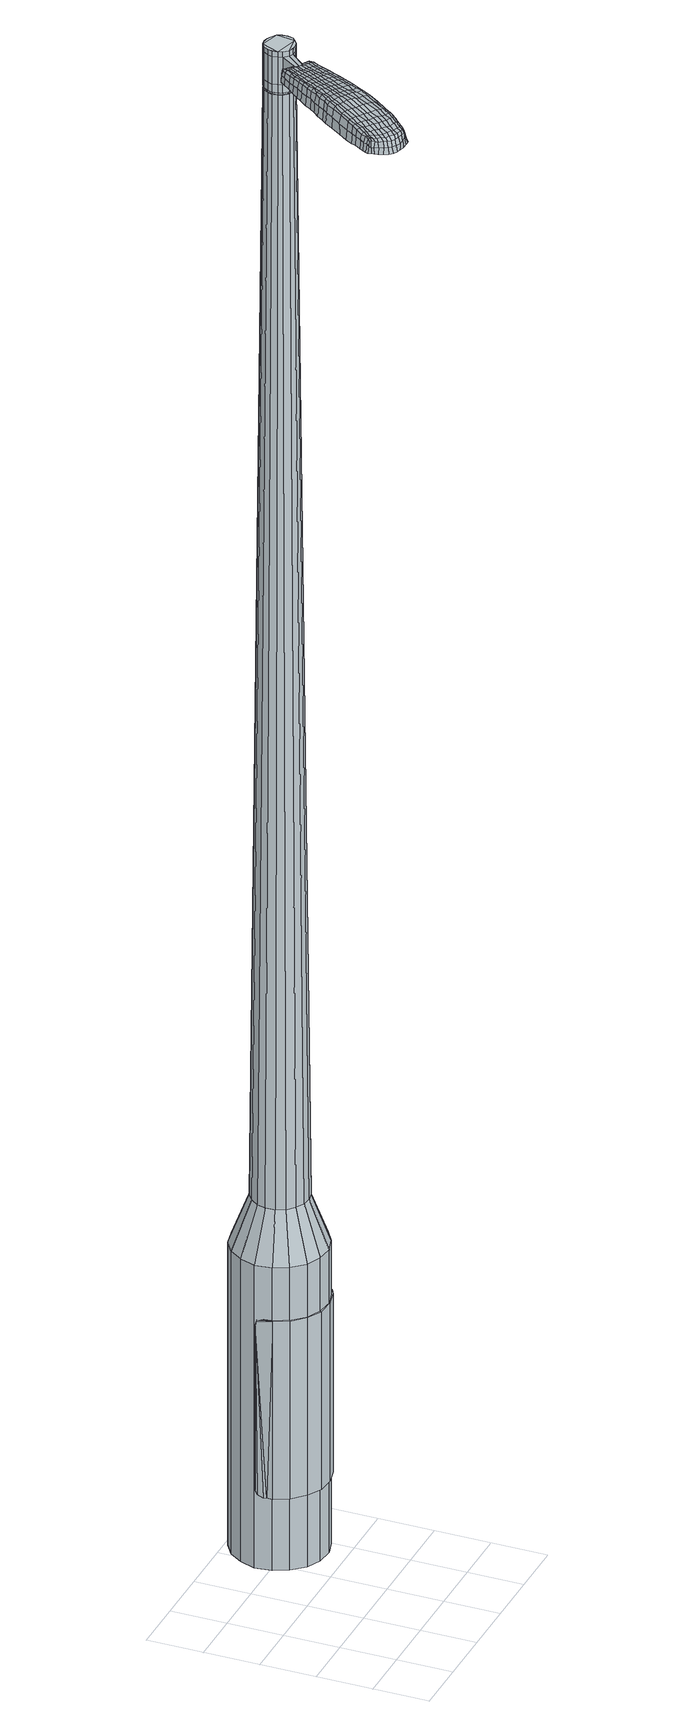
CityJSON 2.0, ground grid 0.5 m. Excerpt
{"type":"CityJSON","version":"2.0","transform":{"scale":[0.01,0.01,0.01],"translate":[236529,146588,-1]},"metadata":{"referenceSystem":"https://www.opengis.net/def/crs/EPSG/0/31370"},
"CityObjects":{
"object1":{"type":"GenericCityObject","attributes":{"cluster":617,"mean_distance_to_centroid":0.243,"new_centroid_x":236530.32,"new_centroid_y":146589.61,"mean_distance_to_camera":6.12,"H1":7.72,"H2":10.92,"Z_final":113.2,"cluster2":-1,"proj_x":236526.21,"proj_y":146586.63,"id_line":33897,"bearing_l":324.06,"distance":5.08,"orientation":"right","G_obj":234.06},"geometry":[{"type":"MultiSurface","lod":"2","boundaries":[[[0,1,2,3]],[[1,4,5,2]],[[4,6,7,5]],[[6,8,9,7]],[[8,10,11,9]],[[10,12,13,11]],[[12,14,15,13]],[[14,16,17,15]],[[16,18,19,17]],[[18,20,21,19]],[[20,22,23,21]],[[22,24,25,23]],[[24,26,27,25]],[[26,28,29,27]],[[28,30,31,29]],[[30,32,33,31]],[[32,34,35,33]],[[34,0,3,35]],[[36,37,38,39]],[[38,40,41,42]],[[41,43,42]],[[42,44,45,46]],[[45,47,46]],[[46,48,49,50]],[[49,51,50]],[[42,46,50,38]],[[50,52,39,38]],[[53,36,39]],[[2,5,7,35]],[[7,9,11,15]],[[11,13,15]],[[15,17,19,23]],[[19,21,23]],[[23,25,27,31]],[[27,29,31]],[[15,23,31,7]],[[31,33,35,7]],[[3,2,35]],[[1,0,54,55]],[[0,34,56,54]],[[34,32,57,56]],[[32,30,58,57]],[[30,28,59,58]],[[28,26,60,59]],[[26,24,61,60]],[[24,22,62,61]],[[22,20,63,62]],[[20,18,64,63]],[[18,16,65,64]],[[16,14,66,65]],[[14,12,67,66]],[[12,10,68,67]],[[10,8,69,68]],[[8,6,70,69]],[[6,4,71,70]],[[4,1,55,71]],[[55,54,72,73]],[[54,56,74,72]],[[56,57,75,74]],[[57,58,76,75]],[[58,59,77,76]],[[59,60,78,77]],[[60,61,79,78]],[[61,62,80,79]],[[62,63,81,80]],[[63,64,82,81]],[[64,65,83,82]],[[65,66,84,83]],[[66,67,85,84]],[[67,68,86,85]],[[68,69,87,86]],[[69,70,88,87]],[[70,71,89,88]],[[71,55,73,89]],[[90,91,92,93]],[[94,95,91,90]],[[96,97,95,94]],[[76,98,97,96]],[[77,99,98,76]],[[100,101,99,77]],[[102,103,101,100]],[[104,105,103,102]],[[106,107,105,104]],[[82,108,107,106]],[[83,109,108,82]],[[110,111,109,83]],[[112,113,111,110]],[[114,115,113,112]],[[116,117,115,114]],[[118,119,117,116]],[[89,120,119,118]],[[93,92,120,89]],[[121,122,123,124]],[[125,121,124,126]],[[127,125,126,128]],[[129,127,128,130]],[[131,129,130,132]],[[133,131,132,134]],[[135,133,134,136]],[[137,135,136,138]],[[139,137,138,140]],[[141,139,140,142]],[[143,141,142,144]],[[145,143,144,146]],[[147,145,146,148]],[[149,147,148,150]],[[151,149,150,152]],[[153,151,152,154]],[[73,72,90,93]],[[72,74,94,90]],[[74,75,96,94]],[[75,76,96]],[[78,100,77]],[[78,79,102,100]],[[79,80,104,102]],[[80,81,106,104]],[[81,82,106]],[[84,110,83]],[[84,85,112,110]],[[85,86,114,112]],[[86,87,116,114]],[[87,88,118,116]],[[88,89,118]],[[73,93,89]],[[155,156,92,91]],[[156,120,92]],[[157,119,120]],[[157,158,117,119]],[[158,159,115,117]],[[159,160,113,115]],[[160,161,111,113]],[[161,109,111]],[[162,107,108]],[[162,163,105,107]],[[163,164,103,105]],[[164,165,101,103]],[[165,99,101]],[[166,97,98]],[[166,167,95,97]],[[167,155,91,95]],[[39,52,153,168]],[[156,155,169,154]],[[53,39,168,122]],[[155,167,123,169]],[[36,53,122,121]],[[167,166,124,123]],[[37,36,121,125]],[[166,98,126,124]],[[38,37,125,127]],[[98,99,128,126]],[[40,38,127,129]],[[99,165,130,128]],[[41,40,129,131]],[[165,164,132,130]],[[43,41,131,133]],[[164,163,134,132]],[[42,43,133,135]],[[163,162,136,134]],[[44,42,135,137]],[[162,108,138,136]],[[45,44,137,139]],[[108,109,140,138]],[[47,45,139,141]],[[109,161,142,140]],[[46,47,141,143]],[[161,160,144,142]],[[48,46,143,145]],[[160,159,146,144]],[[49,48,145,147]],[[159,158,148,146]],[[51,49,147,149]],[[158,157,150,148]],[[50,51,149,151]],[[157,120,152,150]],[[52,50,151,153]],[[120,156,154,152]],[[153,154,170,171]],[[154,169,172,170]],[[169,123,173,172]],[[123,122,174,173]],[[122,168,175,174]],[[168,153,171,175]],[[176,177,178,179]],[[180,176,179,181]],[[176,180,182,183]],[[177,176,183,184]],[[185,186,187,188]],[[189,185,188,190]],[[185,189,191,192]],[[186,185,192,193]],[[194,195,196,197]],[[198,194,197,199]],[[194,198,200,201]],[[195,194,201,202]],[[203,204,205,206]],[[207,203,206,208]],[[203,207,209,210]],[[204,203,210,211]],[[212,213,214,215]],[[216,212,215,217]],[[212,216,218,219]],[[213,212,219,220]],[[221,222,223,224]],[[225,221,224,226]],[[221,225,227,228]],[[222,221,228,229]],[[230,231,232,233]],[[222,230,233,223]],[[230,222,229,234]],[[231,230,234,235]],[[236,237,238,239]],[[231,236,239,232]],[[236,231,235,240]],[[237,236,240,241]],[[242,180,181,243]],[[237,242,243,238]],[[242,237,241,244]],[[180,242,244,182]],[[245,246,247,248]],[[249,245,248,250]],[[245,249,251,252]],[[246,245,252,253]],[[254,255,256,257]],[[246,254,257,247]],[[254,246,253,258]],[[255,254,258,259]],[[260,261,262,263]],[[255,260,263,256]],[[260,255,259,264]],[[261,260,264,265]],[[266,267,268,269]],[[261,266,269,262]],[[266,261,265,270]],[[267,266,270,271]],[[272,177,184,273]],[[267,272,273,268]],[[272,267,271,274]],[[177,272,274,178]],[[275,276,277,278]],[[279,275,278,280]],[[275,279,281,282]],[[276,275,282,283]],[[284,285,286,287]],[[276,284,287,277]],[[284,276,283,288]],[[285,284,288,289]],[[290,291,292,293]],[[285,290,293,286]],[[290,285,289,294]],[[291,290,294,295]],[[296,189,190,297]],[[291,296,297,292]],[[296,291,295,298]],[[189,296,298,191]],[[299,300,301,302]],[[303,299,302,304]],[[299,303,305,306]],[[300,299,306,307]],[[308,309,310,311]],[[300,308,311,301]],[[308,300,307,312]],[[309,308,312,313]],[[314,315,316,317]],[[309,314,317,310]],[[314,309,313,318]],[[315,314,318,319]],[[320,321,322,323]],[[315,320,323,316]],[[320,315,319,324]],[[321,320,324,325]],[[326,186,193,327]],[[321,326,327,322]],[[326,321,325,328]],[[186,326,328,187]],[[329,215,214,330]],[[331,329,330,332]],[[329,331,333,334]],[[215,329,334,217]],[[335,331,332,336]],[[337,335,336,338]],[[335,337,339,340]],[[331,335,340,333]],[[341,337,338,342]],[[343,341,342,344]],[[341,343,345,346]],[[337,341,346,339]],[[347,343,344,348]],[[349,347,348,350]],[[347,349,351,352]],[[343,347,352,345]],[[353,349,350,354]],[[204,353,354,205]],[[353,204,211,355]],[[349,353,355,351]],[[356,357,202,201]],[[358,356,201,200]],[[356,358,359,360]],[[357,356,360,361]],[[362,363,361,360]],[[364,362,360,359]],[[362,364,365,366]],[[363,362,366,367]],[[368,369,367,366]],[[370,368,366,365]],[[368,370,371,372]],[[369,368,372,373]],[[374,375,373,372]],[[376,374,372,371]],[[374,376,209,207]],[[375,374,207,208]],[[377,378,379,380]],[[279,377,380,281]],[[377,279,280,381]],[[378,377,381,382]],[[383,198,199,384]],[[378,383,384,379]],[[383,378,382,385]],[[198,383,385,200]],[[386,387,388,389]],[[225,386,389,227]],[[386,225,226,390]],[[387,386,390,391]],[[392,393,394,395]],[[387,392,395,388]],[[392,387,391,396]],[[393,392,396,397]],[[398,195,202,399]],[[393,398,399,394]],[[398,393,397,400]],[[195,398,400,196]],[[401,402,403,404]],[[183,401,404,184]],[[401,183,182,405]],[[402,401,405,406]],[[407,408,409,410]],[[402,407,410,403]],[[407,402,406,411]],[[408,407,411,412]],[[413,206,205,414]],[[408,413,414,409]],[[413,408,412,415]],[[206,413,415,208]],[[416,417,418,419]],[[188,416,419,190]],[[416,188,187,420]],[[417,416,420,421]],[[422,210,209,423]],[[417,422,423,418]],[[422,417,421,424]],[[210,422,424,211]],[[425,426,427,428]],[[303,425,428,305]],[[425,303,304,429]],[[426,425,429,430]],[[431,216,217,432]],[[426,431,432,427]],[[431,426,430,433]],[[216,431,433,218]],[[434,435,436,437]],[[249,434,437,251]],[[434,249,250,438]],[[435,434,438,439]],[[440,441,442,443]],[[435,440,443,436]],[[440,435,439,444]],[[441,440,444,445]],[[446,213,220,447]],[[441,446,447,442]],[[446,441,445,448]],[[213,446,448,214]],[[449,450,439,438]],[[248,449,438,250]],[[449,248,247,451]],[[450,449,451,452]],[[453,454,445,444]],[[450,453,444,439]],[[453,450,452,455]],[[454,453,455,456]],[[457,330,214,448]],[[454,457,448,445]],[[457,454,456,458]],[[330,457,458,332]],[[459,460,461,462]],[[306,459,462,307]],[[459,306,305,428]],[[460,459,428,427]],[[463,334,333,464]],[[460,463,464,461]],[[463,460,427,432]],[[334,463,432,217]],[[465,466,452,451]],[[257,465,451,247]],[[465,257,256,467]],[[466,465,467,468]],[[469,470,456,455]],[[466,469,455,452]],[[469,466,468,471]],[[470,469,471,472]],[[473,336,332,458]],[[470,473,458,456]],[[473,470,472,474]],[[336,473,474,338]],[[475,476,477,478]],[[312,475,478,313]],[[475,312,307,462]],[[476,475,462,461]],[[479,340,339,480]],[[476,479,480,477]],[[479,476,461,464]],[[340,479,464,333]],[[481,482,468,467]],[[263,481,467,256]],[[481,263,262,483]],[[482,481,483,484]],[[485,486,472,471]],[[482,485,471,468]],[[485,482,484,487]],[[486,485,487,488]],[[489,342,338,474]],[[486,489,474,472]],[[489,486,488,490]],[[342,489,490,344]],[[491,492,493,494]],[[318,491,494,319]],[[491,318,313,478]],[[492,491,478,477]],[[495,346,345,496]],[[492,495,496,493]],[[495,492,477,480]],[[346,495,480,339]],[[497,498,484,483]],[[269,497,483,262]],[[497,269,268,499]],[[498,497,499,500]],[[501,502,488,487]],[[498,501,487,484]],[[501,498,500,503]],[[502,501,503,504]],[[505,348,344,490]],[[502,505,490,488]],[[505,502,504,506]],[[348,505,506,350]],[[507,508,509,510]],[[324,507,510,325]],[[507,324,319,494]],[[508,507,494,493]],[[511,352,351,512]],[[508,511,512,509]],[[511,508,493,496]],[[352,511,496,345]],[[513,514,500,499]],[[273,513,499,268]],[[513,273,184,404]],[[514,513,404,403]],[[515,516,504,503]],[[514,515,503,500]],[[515,514,403,410]],[[516,515,410,409]],[[517,354,350,506]],[[516,517,506,504]],[[517,516,409,414]],[[354,517,414,205]],[[518,519,421,420]],[[328,518,420,187]],[[518,328,325,510]],[[519,518,510,509]],[[520,355,211,424]],[[519,520,424,421]],[[520,519,509,512]],[[355,520,512,351]],[[521,522,382,381]],[[278,521,381,280]],[[521,278,277,523]],[[522,521,523,524]],[[525,358,200,385]],[[522,525,385,382]],[[525,522,524,526]],[[358,525,526,359]],[[527,528,529,530]],[[228,527,530,229]],[[527,228,227,389]],[[528,527,389,388]],[[531,532,533,534]],[[528,531,534,529]],[[531,528,388,395]],[[532,531,395,394]],[[535,357,361,536]],[[532,535,536,533]],[[535,532,394,399]],[[357,535,399,202]],[[537,538,524,523]],[[287,537,523,277]],[[537,287,286,539]],[[538,537,539,540]],[[541,364,359,526]],[[538,541,526,524]],[[541,538,540,542]],[[364,541,542,365]],[[543,544,545,546]],[[234,543,546,235]],[[543,234,229,530]],[[544,543,530,529]],[[547,548,549,550]],[[544,547,550,545]],[[547,544,529,534]],[[548,547,534,533]],[[551,363,367,552]],[[548,551,552,549]],[[551,548,533,536]],[[363,551,536,361]],[[553,554,540,539]],[[293,553,539,286]],[[553,293,292,555]],[[554,553,555,556]],[[557,370,365,542]],[[554,557,542,540]],[[557,554,556,558]],[[370,557,558,371]],[[559,560,561,562]],[[240,559,562,241]],[[559,240,235,546]],[[560,559,546,545]],[[563,564,565,566]],[[560,563,566,561]],[[563,560,545,550]],[[564,563,550,549]],[[567,369,373,568]],[[564,567,568,565]],[[567,564,549,552]],[[369,567,552,367]],[[569,570,556,555]],[[297,569,555,292]],[[569,297,190,419]],[[570,569,419,418]],[[571,376,371,558]],[[570,571,558,556]],[[571,570,418,423]],[[376,571,423,209]],[[572,573,406,405]],[[244,572,405,182]],[[572,244,241,562]],[[573,572,562,561]],[[574,575,412,411]],[[573,574,411,406]],[[574,573,561,566]],[[575,574,566,565]],[[576,375,208,415]],[[575,576,415,412]],[[576,575,565,568]],[[375,576,568,373]],[[577,578,579,580]],[[580,579,581,582]],[[583,581,579,584]],[[584,579,578,585]],[[586,587,588,589]],[[589,588,590,591]],[[592,590,588,593]],[[593,588,587,594]],[[595,596,597,598]],[[598,597,599,600]],[[601,599,597,602]],[[602,597,596,603]],[[604,605,606,607]],[[607,606,608,609]],[[610,608,606,611]],[[611,606,605,612]],[[613,614,615,616]],[[616,615,617,618]],[[619,617,615,620]],[[620,615,614,621]],[[622,623,624,625]],[[625,624,626,627]],[[628,626,624,629]],[[629,624,623,630]],[[631,632,633,634]],[[634,633,623,622]],[[630,623,633,635]],[[635,633,632,636]],[[637,638,639,640]],[[640,639,632,631]],[[636,632,639,641]],[[641,639,638,642]],[[582,581,643,644]],[[644,643,638,637]],[[642,638,643,645]],[[645,643,581,583]],[[646,647,648,649]],[[649,648,650,651]],[[652,650,648,653]],[[653,648,647,654]],[[655,656,657,658]],[[658,657,647,646]],[[654,647,657,659]],[[659,657,656,660]],[[661,662,663,664]],[[664,663,656,655]],[[660,656,663,665]],[[665,663,662,666]],[[667,668,669,670]],[[670,669,662,661]],[[666,662,669,671]],[[671,669,668,672]],[[585,578,673,674]],[[674,673,668,667]],[[672,668,673,675]],[[675,673,578,577]],[[676,677,678,679]],[[679,678,680,681]],[[682,680,678,683]],[[683,678,677,684]],[[685,686,687,688]],[[688,687,677,676]],[[684,677,687,689]],[[689,687,686,690]],[[691,692,693,694]],[[694,693,686,685]],[[690,686,693,695]],[[695,693,692,696]],[[591,590,697,698]],[[698,697,692,691]],[[696,692,697,699]],[[699,697,590,592]],[[700,701,702,703]],[[703,702,704,705]],[[706,704,702,707]],[[707,702,701,708]],[[709,710,711,712]],[[712,711,701,700]],[[708,701,711,713]],[[713,711,710,714]],[[715,716,717,718]],[[718,717,710,709]],[[714,710,717,719]],[[719,717,716,720]],[[721,722,723,724]],[[724,723,716,715]],[[720,716,723,725]],[[725,723,722,726]],[[594,587,727,728]],[[728,727,722,721]],[[726,722,727,729]],[[729,727,587,586]],[[613,616,730,731]],[[731,730,732,733]],[[734,732,730,735]],[[735,730,616,618]],[[733,732,736,737]],[[737,736,738,739]],[[740,738,736,741]],[[741,736,732,734]],[[739,738,742,743]],[[743,742,744,745]],[[746,744,742,747]],[[747,742,738,740]],[[745,744,748,749]],[[749,748,750,751]],[[752,750,748,753]],[[753,748,744,746]],[[751,750,754,755]],[[755,754,605,604]],[[612,605,754,756]],[[756,754,750,752]],[[603,757,758,602]],[[602,758,759,601]],[[760,759,758,761]],[[761,758,757,762]],[[762,763,764,761]],[[761,764,765,760]],[[766,765,764,767]],[[767,764,763,768]],[[768,769,770,767]],[[767,770,771,766]],[[772,771,770,773]],[[773,770,769,774]],[[774,775,776,773]],[[773,776,777,772]],[[610,777,776,608]],[[608,776,775,609]],[[778,779,780,781]],[[781,780,680,682]],[[681,680,780,782]],[[782,780,779,783]],[[600,599,784,785]],[[785,784,779,778]],[[783,779,784,786]],[[786,784,599,601]],[[787,788,789,790]],[[790,789,626,628]],[[627,626,789,791]],[[791,789,788,792]],[[793,794,795,796]],[[796,795,788,787]],[[792,788,795,797]],[[797,795,794,798]],[[603,596,799,800]],[[800,799,794,793]],[[798,794,799,801]],[[801,799,596,595]],[[802,803,804,805]],[[805,804,584,585]],[[583,584,804,806]],[[806,804,803,807]],[[808,809,810,811]],[[811,810,803,802]],[[807,803,810,812]],[[812,810,809,813]],[[604,607,814,815]],[[815,814,809,808]],[[813,809,814,816]],[[816,814,607,609]],[[817,818,819,820]],[[820,819,589,591]],[[586,589,819,821]],[[821,819,818,822]],[[610,611,823,824]],[[824,823,818,817]],[[822,818,823,825]],[[825,823,611,612]],[[826,827,828,829]],[[829,828,704,706]],[[705,704,828,830]],[[830,828,827,831]],[[618,617,832,833]],[[833,832,827,826]],[[831,827,832,834]],[[834,832,617,619]],[[835,836,837,838]],[[838,837,650,652]],[[651,650,837,839]],[[839,837,836,840]],[[841,842,843,844]],[[844,843,836,835]],[[840,836,843,845]],[[845,843,842,846]],[[621,614,847,848]],[[848,847,842,841]],[[846,842,847,849]],[[849,847,614,613]],[[840,850,851,839]],[[839,851,649,651]],[[646,649,851,852]],[[852,851,850,853]],[[846,854,855,845]],[[845,855,850,840]],[[853,850,855,856]],[[856,855,854,857]],[[613,731,858,849]],[[849,858,854,846]],[[857,854,858,859]],[[859,858,731,733]],[[860,861,862,863]],[[863,862,707,708]],[[706,707,862,829]],[[829,862,861,826]],[[734,735,864,865]],[[865,864,861,860]],[[826,861,864,833]],[[833,864,735,618]],[[853,866,867,852]],[[852,867,658,646]],[[655,658,867,868]],[[868,867,866,869]],[[857,870,871,856]],[[856,871,866,853]],[[869,866,871,872]],[[872,871,870,873]],[[733,737,874,859]],[[859,874,870,857]],[[873,870,874,875]],[[875,874,737,739]],[[876,877,878,879]],[[879,878,713,714]],[[708,713,878,863]],[[863,878,877,860]],[[740,741,880,881]],[[881,880,877,876]],[[860,877,880,865]],[[865,880,741,734]],[[869,882,883,868]],[[868,883,664,655]],[[661,664,883,884]],[[884,883,882,885]],[[873,886,887,872]],[[872,887,882,869]],[[885,882,887,888]],[[888,887,886,889]],[[739,743,890,875]],[[875,890,886,873]],[[889,886,890,891]],[[891,890,743,745]],[[892,893,894,895]],[[895,894,719,720]],[[714,719,894,879]],[[879,894,893,876]],[[746,747,896,897]],[[897,896,893,892]],[[876,893,896,881]],[[881,896,747,740]],[[885,898,899,884]],[[884,899,670,661]],[[667,670,899,900]],[[900,899,898,901]],[[889,902,903,888]],[[888,903,898,885]],[[901,898,903,904]],[[904,903,902,905]],[[745,749,906,891]],[[891,906,902,889]],[[905,902,906,907]],[[907,906,749,751]],[[908,909,910,911]],[[911,910,725,726]],[[720,725,910,895]],[[895,910,909,892]],[[752,753,912,913]],[[913,912,909,908]],[[892,909,912,897]],[[897,912,753,746]],[[901,914,915,900]],[[900,915,674,667]],[[585,674,915,805]],[[805,915,914,802]],[[905,916,917,904]],[[904,917,914,901]],[[802,914,917,811]],[[811,917,916,808]],[[751,755,918,907]],[[907,918,916,905]],[[808,916,918,815]],[[815,918,755,604]],[[822,919,920,821]],[[821,920,729,586]],[[726,729,920,911]],[[911,920,919,908]],[[612,756,921,825]],[[825,921,919,822]],[[908,919,921,913]],[[913,921,756,752]],[[783,922,923,782]],[[782,923,679,681]],[[676,679,923,924]],[[924,923,922,925]],[[601,759,926,786]],[[786,926,922,783]],[[925,922,926,927]],[[927,926,759,760]],[[928,929,930,931]],[[931,930,629,630]],[[628,629,930,790]],[[790,930,929,787]],[[932,933,934,935]],[[935,934,929,928]],[[787,929,934,796]],[[796,934,933,793]],[[762,757,936,937]],[[937,936,933,932]],[[793,933,936,800]],[[800,936,757,603]],[[925,938,939,924]],[[924,939,688,676]],[[685,688,939,940]],[[940,939,938,941]],[[760,765,942,927]],[[927,942,938,925]],[[941,938,942,943]],[[943,942,765,766]],[[944,945,946,947]],[[947,946,635,636]],[[630,635,946,931]],[[931,946,945,928]],[[948,949,950,951]],[[951,950,945,944]],[[928,945,950,935]],[[935,950,949,932]],[[768,763,952,953]],[[953,952,949,948]],[[932,949,952,937]],[[937,952,763,762]],[[941,954,955,940]],[[940,955,694,685]],[[691,694,955,956]],[[956,955,954,957]],[[766,771,958,943]],[[943,958,954,941]],[[957,954,958,959]],[[959,958,771,772]],[[960,961,962,963]],[[963,962,641,642]],[[636,641,962,947]],[[947,962,961,944]],[[964,965,966,967]],[[967,966,961,960]],[[944,961,966,951]],[[951,966,965,948]],[[774,769,968,969]],[[969,968,965,964]],[[948,965,968,953]],[[953,968,769,768]],[[957,970,971,956]],[[956,971,698,691]],[[591,698,971,820]],[[820,971,970,817]],[[772,777,972,959]],[[959,972,970,957]],[[817,970,972,824]],[[824,972,777,610]],[[807,973,974,806]],[[806,974,645,583]],[[642,645,974,963]],[[963,974,973,960]],[[813,975,976,812]],[[812,976,973,807]],[[960,973,976,967]],[[967,976,975,964]],[[609,775,977,816]],[[816,977,975,813]],[[964,975,977,969]],[[969,977,775,774]],[[577,580,179,178]],[[580,582,181,179]],[[592,593,192,191]],[[593,594,193,192]],[[595,598,197,196]],[[598,600,199,197]],[[619,620,219,218]],[[620,621,220,219]],[[622,625,224,223]],[[625,627,226,224]],[[631,634,233,232]],[[634,622,223,233]],[[637,640,239,238]],[[640,631,232,239]],[[582,644,243,181]],[[644,637,238,243]],[[652,653,252,251]],[[653,654,253,252]],[[654,659,258,253]],[[659,660,259,258]],[[660,665,264,259]],[[665,666,265,264]],[[666,671,270,265]],[[671,672,271,270]],[[672,675,274,271]],[[675,577,178,274]],[[682,683,282,281]],[[683,684,283,282]],[[684,689,288,283]],[[689,690,289,288]],[[690,695,294,289]],[[695,696,295,294]],[[696,699,298,295]],[[699,592,191,298]],[[700,703,302,301]],[[703,705,304,302]],[[709,712,311,310]],[[712,700,301,311]],[[715,718,317,316]],[[718,709,310,317]],[[721,724,323,322]],[[724,715,316,323]],[[594,728,327,193]],[[728,721,322,327]],[[778,781,380,379]],[[781,682,281,380]],[[600,785,384,199]],[[785,778,379,384]],[[627,791,390,226]],[[791,792,391,390]],[[792,797,396,391]],[[797,798,397,396]],[[798,801,400,397]],[[801,595,196,400]],[[705,830,429,304]],[[830,831,430,429]],[[831,834,433,430]],[[834,619,218,433]],[[835,838,437,436]],[[838,652,251,437]],[[841,844,443,442]],[[844,835,436,443]],[[621,848,447,220]],[[848,841,442,447]],[[978,979,980,981]],[[982,983,981,980]],[[984,985,986,987]],[[988,989,990,991]],[[979,992,993,980]],[[994,982,980,993]],[[995,984,987,996]],[[997,998,989,988]],[[992,999,1000,993]],[[1000,1001,994,993]],[[1002,995,996,1003]],[[1004,998,997,1005]],[[999,1006,1007,1000]],[[1007,1008,1001,1000]],[[1009,1002,1003,1010]],[[1011,1004,1005,1012]],[[1013,1014,1015,1016]],[[1017,1018,1014,1013]],[[1017,1019,1020,1018]],[[1019,1021,1022,1020]],[[1023,1024,1025,1026]],[[1027,1028,1024,1023]],[[1029,1030,1028,1027]],[[1031,1032,1030,1029]],[[1026,1015,1014,1023]],[[1023,1014,1018,1027]],[[1018,1020,1029,1027]],[[1020,1022,1031,1029]],[[987,986,983,982]],[[996,987,982,994]],[[1001,1003,996,994]],[[1008,1010,1003,1001]],[[988,991,985,984]],[[997,988,984,995]],[[1005,997,995,1002]],[[1012,1005,1002,1009]],[[989,1013,1016,990]],[[998,1017,1013,989]],[[1019,1017,998,1004]],[[1021,1019,1004,1011]],[[1033,1034,1035,1036]],[[1035,1037,1038,1039]],[[1035,1039,1040,1041]],[[1035,1041,1036]],[[1042,1033,1036,1043]],[[1044,1043,1036,1045]],[[1046,1045,1036]],[[1047,1035,1034,1048]],[[1049,1047,1048,1050]],[[1051,1049,1050,1052]],[[1053,1051,1052,1054]],[[1055,1053,1054,1056]],[[1056,1057,1058,1059]],[[1056,1059,1060,1061]],[[1056,1061,1062,1063]],[[1062,1064,1065,1066]],[[1062,1066,1067,1068]],[[1062,1068,1063]],[[1056,1063,1055]],[[1069,1070,1034,1033]],[[1071,1072,1037,1035]],[[1073,1074,1046,1036]],[[1070,1075,1048,1034]],[[1076,1071,1035,1047]],[[1075,1077,1050,1048]],[[1078,1076,1047,1049]],[[1077,1079,1052,1050]],[[1080,1078,1049,1051]],[[1079,1081,1054,1052]],[[1082,1080,1051,1053]],[[1081,1083,1056,1054]],[[1084,1082,1053,1055]],[[1083,1085,1057,1056]],[[1086,1087,1064,1062]],[[1088,1084,1055,1063]],[[1058,1057,1085,1089]],[[1059,1058,1089,1090]],[[1060,1059,1090,1091]],[[1061,1060,1091,1092]],[[1062,1061,1092,1086]],[[1093,1069,1033,1042]],[[1094,1093,1042,1043]],[[1095,1094,1043,1044]],[[1096,1095,1044,1045]],[[1074,1096,1045,1046]],[[1038,1037,1072,1097]],[[1065,1064,1087,1098]],[[1039,1038,1097,1099]],[[1040,1039,1099,1100]],[[1041,1040,1100,1101]],[[1036,1041,1101,1073]],[[1066,1065,1098,1102]],[[1067,1066,1102,1103]],[[1068,1067,1103,1104]],[[1063,1068,1104,1088]]]}]}
},
"vertices":[
[108,124,384],[98,135,384],[98,135,96],[108,124,96],[92,148,384],[92,148,96],[90,163,384],[90,163,96],[95,177,384],[95,177,96],[103,189,384],[103,189,96],[115,197,384],[115,197,96],[130,200,384],[130,200,96],[144,199,384],[144,199,96],[157,193,384],[157,193,96],[168,182,384],[168,182,96],[174,169,384],[174,169,96],[175,154,384],[175,154,96],[171,140,384],[171,140,96],[162,128,384],[162,128,96],[150,120,384],[150,120,96],[136,116,384],[136,116,96],[121,118,384],[121,118,96],[134,145,1524],[138,146,1524],[142,149,1524],[125,147,1524],[145,152,1524],[146,157,1524],[144,166,1524],[146,162,1524],[140,169,1524],[136,171,1524],[127,171,1524],[132,172,1524],[123,168,1524],[120,164,1524],[120,155,1524],[119,160,1524],[121,151,1524],[129,145,1524],[118,138,429],[112,144,429],[126,134,429],[134,133,429],[143,135,429],[150,140,429],[155,147,429],[158,156,429],[157,164,429],[153,172,429],[147,179,429],[140,182,429],[131,183,429],[122,181,429],[115,176,429],[110,169,429],[108,161,429],[108,152,429],[125,147,1483],[121,151,1483],[129,145,1483],[134,145,1483],[138,146,1483],[142,149,1483],[145,152,1483],[146,157,1483],[146,162,1483],[144,166,1483],[140,169,1483],[136,171,1483],[132,172,1483],[127,171,1483],[123,168,1483],[120,164,1483],[119,160,1483],[120,155,1483],[125,148,1483],[125,148,1485],[122,151,1485],[122,151,1483],[129,146,1483],[129,146,1485],[133,145,1483],[133,145,1485],[138,146,1485],[142,149,1485],[144,153,1483],[144,153,1485],[145,157,1483],[145,157,1485],[145,161,1483],[145,161,1485],[143,165,1483],[143,165,1485],[140,169,1485],[136,171,1485],[132,171,1483],[132,171,1485],[127,170,1483],[127,170,1485],[124,167,1483],[124,167,1485],[121,164,1483],[121,164,1485],[120,160,1483],[120,160,1485],[120,155,1485],[134,145,1519],[129,145,1519],[129,145,1493],[134,145,1493],[138,146,1519],[138,146,1493],[142,149,1519],[142,149,1493],[145,152,1519],[145,152,1493],[146,157,1519],[146,157,1493],[146,162,1519],[146,162,1493],[144,166,1519],[144,166,1493],[140,169,1519],[140,169,1493],[136,171,1519],[136,171,1493],[132,172,1519],[132,172,1493],[127,171,1519],[127,171,1493],[123,168,1519],[123,168,1493],[120,164,1519],[120,164,1493],[119,160,1519],[119,160,1493],[120,155,1519],[120,155,1493],[121,151,1519],[121,151,1493],[125,147,1485],[121,151,1485],[119,160,1485],[120,164,1485],[123,168,1485],[127,171,1485],[132,172,1485],[144,166,1485],[146,162,1485],[146,157,1485],[145,152,1485],[134,145,1485],[129,145,1485],[125,147,1519],[125,147,1493],[111,134,1513],[111,134,1518],[114,132,1513],[116,130,1513],[116,130,1518],[114,132,1518],[54,84,1519],[59,89,1518],[57,89,1509],[52,84,1510],[49,77,1519],[47,77,1510],[51,77,1526],[56,84,1525],[61,89,1525],[85,61,1519],[89,67,1518],[89,69,1525],[85,63,1525],[81,54,1519],[80,55,1526],[81,52,1510],[86,59,1510],[90,65,1509],[28,12,1519],[25,14,1519],[25,13,1513],[28,11,1513],[32,10,1519],[32,10,1513],[33,12,1524],[29,13,1524],[26,15,1524],[72,72,1530],[76,78,1529],[73,80,1529],[69,74,1530],[66,64,1531],[64,66,1531],[69,62,1530],[75,70,1530],[79,76,1529],[119,137,1512],[117,139,1512],[116,138,1517],[118,136,1517],[121,136,1512],[120,135,1517],[121,135,1506],[118,137,1506],[116,138,1506],[21,35,1519],[22,38,1519],[21,38,1512],[19,35,1512],[20,33,1518],[18,33,1512],[21,33,1522],[22,34,1523],[24,37,1524],[25,42,1519],[28,47,1519],[26,47,1512],[23,42,1512],[26,42,1524],[29,47,1525],[31,52,1519],[35,58,1519],[33,58,1511],[29,52,1511],[32,52,1526],[37,58,1526],[42,68,1519],[40,67,1510],[44,67,1526],[101,141,1513],[96,135,1513],[98,135,1518],[102,141,1517],[105,145,1512],[105,144,1516],[104,145,1506],[100,141,1507],[95,135,1507],[91,129,1514],[87,124,1515],[88,123,1520],[93,129,1519],[90,129,1507],[85,123,1507],[82,118,1515],[77,112,1516],[79,112,1522],[84,118,1521],[80,118,1508],[75,112,1508],[73,106,1517],[68,101,1517],[70,100,1524],[74,106,1523],[71,106,1508],[66,100,1509],[63,95,1518],[65,95,1524],[61,95,1509],[49,13,1519],[52,16,1519],[51,17,1524],[48,14,1523],[47,12,1518],[47,13,1522],[48,10,1512],[50,12,1512],[52,14,1512],[55,19,1519],[58,24,1519],[58,25,1525],[54,21,1524],[55,18,1512],[59,22,1512],[62,28,1519],[67,35,1519],[66,36,1526],[62,30,1526],[63,27,1511],[67,33,1511],[74,44,1519],[73,46,1526],[74,42,1510],[126,123,1513],[121,117,1513],[122,115,1507],[126,122,1507],[128,128,1512],[129,127,1506],[127,128,1516],[125,124,1517],[121,118,1518],[117,110,1514],[113,104,1515],[114,102,1507],[118,109,1507],[117,112,1519],[113,105,1520],[109,98,1515],[105,91,1516],[106,90,1508],[110,96,1508],[109,99,1521],[105,93,1522],[101,85,1517],[97,79,1517],[98,77,1509],[102,83,1508],[101,87,1523],[97,81,1524],[93,73,1518],[94,71,1509],[93,75,1524],[115,132,1519],[113,134,1519],[111,126,1520],[108,127,1520],[113,124,1520],[117,130,1519],[106,120,1522],[104,121,1522],[102,114,1523],[100,115,1523],[104,112,1523],[109,118,1521],[98,108,1524],[95,109,1524],[93,102,1525],[91,104,1525],[96,100,1525],[100,106,1524],[89,96,1526],[86,98,1526],[85,90,1527],[82,92,1527],[87,88,1527],[92,94,1526],[80,84,1528],[78,86,1528],[83,82,1528],[31,15,1527],[28,18,1527],[35,14,1526],[37,18,1527],[34,19,1528],[31,21,1528],[37,24,1529],[34,27,1529],[41,23,1528],[45,28,1530],[42,30,1530],[39,32,1530],[46,36,1531],[43,38,1531],[50,34,1530],[55,41,1531],[51,44,1531],[48,46,1531],[59,54,1531],[56,56,1531],[62,52,1531],[45,11,1518],[42,10,1519],[42,9,1513],[46,9,1513],[45,12,1523],[43,11,1523],[37,10,1519],[37,9,1513],[38,11,1524],[19,30,1518],[19,28,1518],[21,28,1523],[21,31,1523],[18,30,1513],[18,27,1513],[20,24,1519],[21,20,1519],[22,21,1524],[21,25,1523],[19,24,1513],[20,20,1513],[23,17,1519],[24,18,1524],[22,16,1513],[58,83,1528],[59,82,1528],[64,87,1528],[62,88,1527],[52,76,1528],[54,75,1529],[61,80,1529],[64,78,1530],[68,84,1529],[66,86,1528],[56,73,1529],[58,71,1530],[66,76,1530],[71,82,1529],[61,69,1531],[84,64,1528],[82,65,1529],[77,58,1529],[79,56,1528],[88,70,1527],[86,71,1528],[78,67,1529],[73,60,1530],[82,73,1528],[129,130,1512],[127,131,1512],[126,131,1517],[127,130,1517],[129,129,1506],[127,130,1506],[124,133,1512],[123,133,1517],[124,132,1506],[107,146,1512],[108,145,1512],[107,145,1506],[106,146,1506],[107,145,1517],[108,144,1517],[110,144,1512],[112,142,1512],[112,142,1506],[109,143,1506],[110,142,1517],[112,141,1517],[115,140,1512],[114,140,1506],[114,139,1517],[104,140,1519],[105,139,1519],[99,134,1520],[100,133,1520],[107,138,1519],[109,137,1519],[102,132,1520],[104,131,1520],[111,135,1519],[106,129,1520],[124,125,1519],[123,126,1519],[118,120,1520],[120,119,1520],[120,128,1519],[116,122,1520],[94,129,1521],[96,128,1521],[90,123,1522],[91,122,1522],[97,126,1521],[100,125,1521],[93,120,1522],[95,119,1523],[102,123,1522],[97,117,1523],[116,113,1521],[114,114,1521],[110,108,1522],[112,106,1522],[112,116,1521],[107,110,1522],[85,117,1523],[86,116,1523],[80,111,1524],[82,110,1524],[88,114,1523],[91,113,1524],[84,109,1525],[86,107,1525],[93,111,1524],[88,105,1525],[108,100,1523],[106,102,1523],[102,95,1524],[104,94,1524],[103,104,1524],[99,97,1525],[76,105,1525],[77,104,1525],[71,100,1526],[73,99,1526],[79,103,1526],[82,101,1526],[75,97,1527],[77,95,1527],[84,99,1526],[80,93,1527],[100,88,1525],[98,89,1525],[94,83,1526],[96,82,1526],[95,91,1526],[91,85,1527],[67,94,1527],[68,93,1527],[70,91,1527],[73,89,1528],[75,88,1528],[92,76,1527],[90,77,1527],[87,79,1528],[47,14,1525],[44,13,1525],[49,17,1526],[46,16,1526],[40,13,1526],[42,17,1527],[22,33,1525],[22,30,1525],[24,34,1526],[24,36,1525],[23,27,1525],[24,24,1526],[26,27,1527],[25,30,1526],[25,20,1526],[28,24,1527],[53,21,1526],[50,21,1527],[56,25,1527],[54,26,1528],[46,21,1528],[50,27,1529],[27,40,1526],[27,38,1527],[31,43,1528],[30,45,1527],[28,35,1527],[30,32,1528],[34,38,1529],[32,41,1528],[32,29,1528],[36,35,1530],[60,30,1528],[58,31,1529],[65,37,1528],[63,38,1529],[54,32,1529],[59,39,1530],[33,50,1528],[34,49,1528],[39,55,1529],[38,57,1528],[36,46,1529],[38,43,1530],[43,51,1530],[41,53,1530],[40,41,1530],[46,48,1531],[72,47,1529],[70,48,1529],[66,50,1530],[45,67,1528],[46,65,1529],[48,63,1530],[51,61,1530],[53,58,1531],[58,88,1509],[60,88,1518],[56,82,1518],[54,82,1509],[51,76,1519],[49,76,1510],[52,76,1525],[58,82,1525],[62,88,1525],[87,70,1525],[88,68,1518],[84,62,1518],[83,64,1525],[79,55,1519],[78,56,1525],[79,53,1510],[84,60,1509],[88,66,1509],[26,15,1513],[27,16,1519],[29,14,1519],[29,13,1513],[33,12,1519],[32,12,1513],[34,14,1524],[30,15,1524],[28,17,1524],[73,79,1528],[76,77,1528],[71,72,1529],[69,73,1529],[66,64,1529],[63,66,1529],[69,62,1529],[74,70,1529],[78,75,1528],[115,136,1516],[115,137,1512],[117,135,1512],[117,135,1516],[120,134,1512],[119,133,1516],[120,133,1506],[117,135,1506],[115,136,1506],[22,37,1512],[24,37,1519],[23,34,1518],[21,34,1512],[22,32,1518],[20,32,1512],[23,32,1522],[24,34,1523],[25,37,1523],[28,46,1512],[29,46,1519],[26,41,1519],[25,41,1512],[28,41,1524],[31,46,1525],[35,57,1511],[37,57,1519],[33,51,1519],[31,51,1511],[34,51,1525],[39,57,1526],[44,66,1519],[42,66,1510],[45,66,1526],[99,134,1518],[98,134,1513],[103,140,1513],[104,139,1517],[106,143,1512],[106,142,1515],[105,143,1506],[101,139,1506],[96,134,1507],[90,122,1520],[88,122,1514],[93,128,1514],[94,128,1519],[91,128,1507],[87,122,1507],[80,111,1522],[79,111,1516],[83,116,1515],[85,116,1521],[82,116,1508],[77,111,1508],[71,99,1523],[69,99,1517],[74,105,1516],[76,105,1522],[72,105,1508],[67,99,1508],[65,94,1517],[67,93,1524],[63,93,1509],[49,18,1523],[50,17,1519],[48,15,1518],[47,16,1523],[46,14,1518],[46,14,1522],[47,12,1512],[48,13,1512],[51,16,1512],[56,26,1525],[57,25,1519],[53,21,1519],[53,22,1524],[54,19,1512],[57,23,1512],[65,37,1526],[65,36,1519],[61,30,1519],[60,31,1525],[61,28,1511],[66,34,1511],[72,45,1519],[72,47,1526],[73,43,1510],[120,116,1507],[120,118,1513],[124,124,1513],[124,123,1506],[126,128,1512],[127,127,1506],[125,128,1515],[123,125,1517],[119,119,1518],[112,103,1507],[112,105,1514],[116,111,1514],[116,110,1507],[115,113,1519],[111,106,1520],[104,91,1508],[104,92,1516],[108,99,1515],[108,97,1508],[107,100,1521],[103,94,1522],[96,78,1508],[96,80,1517],[100,86,1516],[100,84,1508],[99,88,1522],[95,82,1523],[92,74,1517],[92,72,1509],[91,76,1524],[114,131,1518],[112,133,1518],[110,125,1519],[108,127,1519],[113,124,1519],[117,130,1518],[106,119,1520],[104,121,1520],[101,113,1521],[99,115,1521],[104,112,1521],[108,118,1520],[97,107,1523],[95,109,1523],[93,101,1524],[91,103,1524],[95,99,1524],[100,106,1523],[88,95,1525],[86,97,1525],[84,89,1526],[82,91,1526],[87,87,1526],[91,93,1525],[80,83,1527],[77,85,1527],[83,81,1527],[29,19,1526],[32,17,1526],[35,15,1525],[37,18,1526],[34,20,1526],[31,22,1526],[35,27,1528],[38,25,1528],[41,23,1527],[45,29,1528],[42,31,1529],[39,33,1529],[43,39,1530],[46,36,1530],[49,35,1529],[54,42,1530],[51,44,1530],[48,46,1530],[56,56,1530],[59,54,1530],[62,52,1530],[42,11,1513],[42,12,1518],[45,13,1518],[45,11,1512],[45,14,1523],[42,14,1523],[38,12,1519],[37,11,1513],[38,13,1523],[23,29,1523],[21,28,1518],[21,30,1518],[23,31,1523],[20,30,1512],[20,28,1512],[24,22,1523],[23,21,1519],[22,25,1519],[23,25,1523],[21,24,1513],[22,21,1513],[25,18,1519],[25,19,1524],[24,18,1513],[64,87,1527],[59,81,1527],[59,82,1527],[63,87,1526],[53,75,1527],[54,74,1528],[68,83,1528],[64,77,1528],[61,79,1528],[66,85,1527],[56,72,1528],[58,70,1529],[66,75,1529],[71,81,1528],[61,68,1529],[76,58,1528],[81,65,1527],[82,64,1527],[78,57,1527],[86,70,1526],[85,71,1527],[78,67,1528],[73,60,1528],[82,73,1527],[125,129,1516],[126,130,1512],[127,129,1512],[126,129,1516],[127,128,1506],[126,128,1506],[123,132,1512],[122,131,1516],[123,131,1506],[106,143,1506],[107,143,1512],[107,144,1512],[105,144,1506],[106,143,1516],[107,142,1516],[110,140,1506],[111,140,1512],[109,142,1512],[108,141,1506],[109,141,1516],[111,139,1516],[113,139,1512],[112,138,1506],[113,138,1516],[104,138,1518],[104,139,1518],[99,133,1519],[100,133,1519],[108,136,1518],[106,137,1518],[102,132,1519],[104,130,1519],[110,134,1518],[106,129,1519],[118,120,1519],[122,126,1518],[123,125,1518],[119,119,1519],[119,127,1518],[115,122,1519],[95,127,1520],[95,128,1520],[90,122,1521],[91,121,1521],[99,124,1520],[97,126,1520],[93,120,1521],[95,118,1521],[102,123,1520],[97,117,1521],[110,107,1521],[114,114,1520],[115,113,1520],[111,107,1521],[111,116,1520],[107,109,1521],[86,115,1522],[86,116,1522],[81,110,1523],[82,110,1523],[90,112,1522],[88,114,1522],[84,108,1523],[86,106,1524],[93,111,1523],[88,105,1524],[101,95,1523],[106,101,1522],[107,101,1522],[102,94,1523],[103,103,1522],[98,97,1523],[77,104,1524],[76,104,1524],[72,99,1525],[73,98,1525],[82,100,1525],[79,102,1524],[75,96,1525],[77,95,1526],[84,99,1525],[79,93,1526],[93,83,1525],[97,89,1524],[98,88,1524],[94,82,1525],[94,91,1524],[90,85,1525],[68,92,1526],[67,93,1526],[73,89,1527],[70,91,1526],[75,87,1527],[89,77,1526],[90,76,1526],[86,79,1526],[44,15,1524],[46,16,1524],[48,18,1525],[46,18,1525],[39,15,1525],[42,18,1525],[25,34,1525],[24,30,1524],[24,33,1524],[25,35,1525],[27,27,1526],[25,24,1525],[24,27,1524],[26,30,1525],[27,21,1525],[29,24,1526],[50,22,1526],[52,22,1526],[55,27,1526],[54,27,1527],[45,22,1526],[50,28,1527],[32,43,1527],[28,38,1526],[28,40,1526],[31,45,1526],[34,38,1528],[30,32,1527],[29,35,1526],[33,41,1527],[32,29,1527],[37,35,1528],[57,32,1527],[59,31,1527],[64,38,1527],[62,38,1528],[54,33,1528],[59,40,1529],[40,55,1528],[35,48,1527],[35,50,1527],[39,56,1527],[44,50,1529],[38,43,1529],[37,46,1528],[41,53,1528],[41,41,1529],[46,48,1530],[69,48,1528],[71,47,1528],[66,50,1529],[47,65,1528],[46,66,1528],[51,60,1529],[49,63,1529],[53,58,1530],[105,144,1508],[110,140,1508],[90,114,1509],[84,119,1509],[77,97,1510],[70,102,1510],[53,65,1512],[46,71,1512],[56,85,1511],[64,80,1511],[43,51,1513],[35,40,1514],[28,45,1514],[35,56,1513],[116,136,1508],[97,109,1509],[84,92,1510],[61,60,1512],[71,74,1511],[50,45,1513],[42,34,1514],[121,132,1508],[103,105,1509],[91,87,1510],[68,54,1512],[79,69,1511],[50,29,1514],[58,40,1513],[127,128,1508],[110,100,1509],[98,82,1510],[76,49,1512],[86,63,1511],[57,24,1514],[65,34,1513],[28,28,1514],[26,24,1514],[20,28,1514],[21,33,1514],[34,23,1514],[32,20,1514],[41,19,1514],[37,15,1514],[48,14,1514],[43,11,1514],[25,18,1515],[26,14,1515],[25,15,1515],[22,21,1515],[29,16,1515],[27,13,1515],[32,13,1515],[28,13,1515],[36,11,1515],[29,12,1515],[153,120,334],[149,118,334],[149,118,165],[161,126,171],[153,120,165],[156,122,165],[158,124,166],[160,125,167],[161,126,169],[156,122,334],[158,124,333],[160,125,332],[161,126,331],[161,126,328],[135,115,165],[135,115,334],[120,116,165],[120,116,334],[107,123,165],[107,123,334],[96,134,165],[96,134,334],[90,147,165],[90,147,334],[90,152,334],[89,155,334],[89,158,333],[89,160,332],[89,161,331],[89,162,328],[90,152,165],[89,162,171],[89,161,169],[89,160,167],[89,158,166],[89,155,165],[151,123,334],[148,120,334],[148,120,165],[151,123,165],[160,128,171],[160,128,328],[135,117,334],[135,117,165],[121,119,334],[121,119,165],[109,125,334],[109,125,165],[99,135,334],[99,135,165],[93,148,334],[93,148,165],[93,152,334],[92,162,328],[92,162,171],[93,152,165],[92,155,334],[92,158,333],[92,160,332],[92,162,331],[154,125,334],[157,126,333],[158,127,332],[159,128,331],[154,125,165],[92,162,169],[157,126,166],[158,127,167],[159,128,169],[92,160,167],[92,158,166],[92,155,165]
]}
